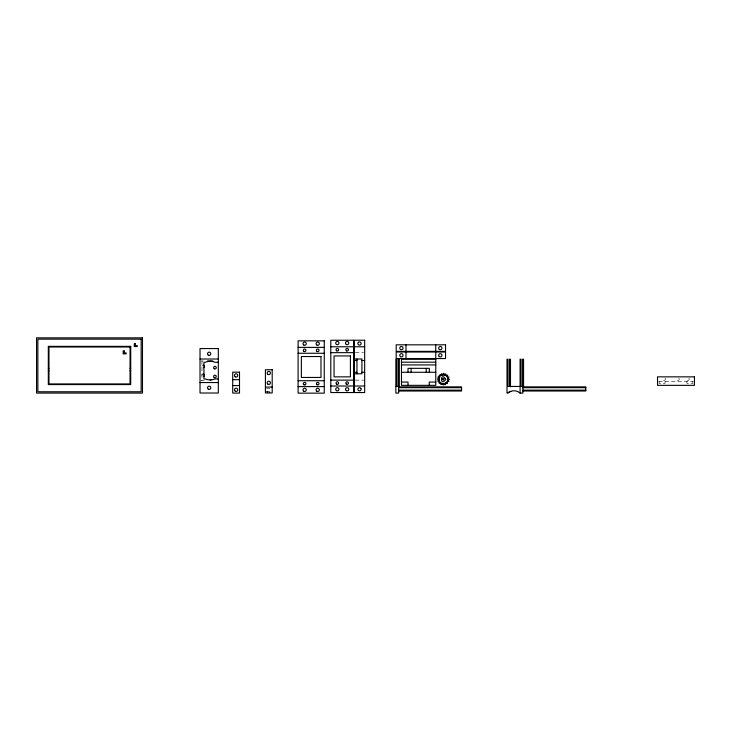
<?xml version="1.0" encoding="UTF-8"?>
<svg xmlns="http://www.w3.org/2000/svg" width="731" height="731" viewBox="0 0 731 731"><rect width="100%" height="100%" fill="white"/><g stroke="black" fill="none" stroke-linecap="round" stroke-linejoin="round"><path stroke-width="0.55" stroke-dasharray="3.65 2.74" d="M355.367 352.662L363.627 352.662M200.998 360.977L203.245 360.977M355.367 380.12L363.627 380.12M200.998 380.595L204.324 380.595M658.649 381.427L693.335 381.427M266.541 388.371L269.949 388.371M265.408 391.642L270.205 391.642M692.824 381.427L692.824 383.382L686.921 383.382L686.921 381.427M665.064 381.427L665.064 383.382L659.152 383.382L659.152 381.427M269.885 391.642L269.885 392.949M269.684 391.642L269.684 392.949M267.911 391.642L267.911 392.949M267.391 391.642L267.391 392.949M267.071 391.642L267.071 392.949M201.975 360.977L201.975 380.595M664.982 378.192A1.307 1.307 0 0 1 665.009 380.038A1.307 1.307 0 0 1 663.163 380.074A1.307 1.307 0 0 1 663.127 378.229M678.816 378.21A1.307 1.307 0 0 1 678.816 380.056A1.307 1.307 0 0 1 676.961 380.056A1.307 1.307 0 0 1 676.961 378.21M688.84 378.21A1.307 1.307 0 0 1 688.84 380.056A1.307 1.307 0 0 1 686.985 380.056A1.307 1.307 0 0 1 686.985 378.21M201.957 366.268A1.307 1.307 0 0 1 202.697 365.189M201.957 375.442A1.307 1.307 0 0 1 201.939 375.104M202.012 374.765A1.307 1.307 0 0 1 202.999 373.916"/><path stroke-width="1.1" d="M438.947 378.311C435.603 376.081 442.027 375.597 438.856 379.261C435.676 383.885 441.771 380.038 440.83 384.506C441.844 384.963 444.284 382.03 445.252 384.771C445.983 383.51 448.295 380.897 447.92 378.42C447.217 373.614 441.57 375.213 439.121 375.149C439.824 378.722 440.802 374.098 441.551 373.715C442.657 377.086 443.498 370.681 444.11 374.619C445.947 373.112 445.599 374.062 446.394 375.789M438.929 378.42L439.075 377.872C434.872 379.7 440.957 380.166 439.459 381.683M439.651 381.847C437.942 384.707 440.692 382.496 442.173 383.647C442.63 384.195 444.411 386.26 443.845 383.802L446.111 383.017L447.491 383.601L447.235 381.783L448.998 381.299L447.902 380.147M447.856 380.376L449.382 379.398L447.948 378.466M447.299 376.794L448.98 377.105L447.902 378.366M447.198 381.847L447.235 381.783M461.563 387.686L398.669 387.686L399.327 386.434L395.855 386.434M585.805 387.686L522.903 387.686L523.56 386.434L510.485 386.434M442.712 374.665L442.173 374.866L442.721 374.747M398.669 387.686L399.327 386.854L399.327 359.213L398.34 359.213L398.34 386.434M522.903 387.686L523.56 386.854L523.56 359.213L522.583 359.213L522.583 386.434M444.421 374.775L443.845 374.711L444.32 374.775M440.674 375.615L440.793 375.496M445.928 383.09L446.394 382.724L445.462 383.346M510.485 386.854L510.485 359.213L509.498 359.213L509.498 386.434L507.99 386.434L507.99 359.213L507.012 359.213L507.012 393.086L510.786 391.341M210.153 379.937L210.985 379.91M330.796 346.777L353.676 346.777M354.334 346.777L364.659 346.777M298.102 347.38L324.253 347.38M330.796 352.662L353.676 352.662M298.102 353.265L324.253 353.265M354.334 359.003L361.918 359.003L361.918 373.779L354.334 373.779M200.02 359.012L218.322 359.012M354.334 360.511L356.947 360.511M361.918 360.511L364.659 360.511M207.43 360.977L212.876 360.977M401.474 362.183L435.777 362.183M218.322 362.284L215.051 362.284A12.738 12.738 0 0 0 205.247 362.284L203.94 362.284L203.94 378.96L205.247 378.96A12.738 12.738 0 0 0 215.051 378.96L218.322 378.96M401.474 364.924L435.777 364.924M48.319 368.232L48.977 368.232M130.054 368.232L130.712 368.232M48.319 370.855L48.977 370.855M130.054 370.855L130.712 370.855M354.334 372.28L356.947 372.28M361.918 372.28L364.659 372.28M401.474 372.271L435.777 372.271M232.714 379.681L239.503 379.681M330.796 380.12L353.676 380.12M298.102 380.723L324.253 380.723M401.474 382.075L408.017 382.075L408.017 385.347M435.777 382.075L429.243 382.075L429.243 385.347M200.02 382.551L218.322 382.551M232.714 385.566L239.503 385.566M330.796 386.014L353.676 386.014M354.334 386.014L364.659 386.014M298.102 386.608L324.253 386.608M398.669 386.854L461.563 386.854L461.563 391.003L398.669 391.003M522.903 386.854L585.805 386.854L585.805 391.003L522.903 391.003M265.408 387.065L272.197 387.065M398.669 390.171L461.563 390.171M522.903 390.171L585.805 390.171M507.981 393.086A8.964 8.964 0 0 1 520.088 393.086L522.903 393.086L522.903 386.434M440.738 383.017L440.674 382.907M447.856 378.146L447.957 378.695L447.948 378.165M446.011 375.487L447.728 375.149L447.226 376.721M445.462 375.167L445.965 375.46M438.902 380.056L439.075 380.641L438.947 380.166M521.066 386.434L521.066 359.213L520.088 359.213L520.088 393.086M438.865 378.978L438.865 379.535M435.74 344.822L435.74 351.364M435.74 352.022L435.74 358.555M429.335 372.271L429.335 368.342L408.017 368.342L408.017 372.271M426.228 368.342L426.228 372.271M411.114 368.342L411.114 372.271M405.988 344.822L405.988 351.364M405.988 352.022L405.988 358.555M398.669 386.434L398.669 393.086L395.855 393.086L395.855 359.213L396.832 359.213L396.832 386.434M356.947 359.003L356.947 373.779M203.693 365.135A1.307 1.307 0 0 1 203.501 367.656M203.675 373.97A1.307 1.307 0 0 1 203.483 376.483M445.755 379.261C440.071 388.225 440.071 370.297 445.755 379.261M442.575 379.106C443.918 382.322 444.932 376.547 442.575 379.106M358.345 342.355L358.08 342.693A1.636 1.636 0 0 0 360.657 344.666L360.913 344.328A1.636 1.636 0 0 0 358.345 342.355M142.481 337.85L36.55 337.85L36.55 393.086L142.481 393.086L142.481 337.85M141.165 339.157L37.857 339.157L37.857 391.77L141.165 391.77L141.165 339.157M353.676 340.235L330.796 340.235L330.796 392.547L353.676 392.547L353.676 340.235M364.659 340.235L354.334 340.235L354.334 392.547L364.659 392.547L364.659 340.235M324.253 340.838L298.102 340.838L298.102 393.15L324.253 393.15L324.253 340.838M135.281 343.625L134.303 343.625L134.303 346.567L137.245 346.567L137.245 345.589L135.281 345.589L135.281 343.625M445.544 344.822L396.184 344.822L396.184 351.364L445.544 351.364L445.544 344.822M130.712 346.357L48.319 346.357L48.319 384.579L130.712 384.579L130.712 346.357M130.054 347.006L48.977 347.006L48.977 383.93L130.054 383.93L130.054 347.006M218.322 348.55L200.02 348.55L200.02 393.013L218.322 393.013L218.322 348.55M124.169 350.935L123.192 350.935L123.192 353.877L126.134 353.877L126.134 352.89L124.169 352.89L124.169 350.935M445.544 352.022L396.184 352.022L396.184 358.555L445.544 358.555L445.544 352.022M350.405 355.933L334.058 355.933L334.058 376.858L350.405 376.858L350.405 355.933M320.982 356.527L301.364 356.527L301.364 377.452L320.982 377.452L320.982 356.527M435.777 359.213L401.474 359.213L401.474 385.347L435.777 385.347L435.777 359.213M272.197 369.74L265.408 369.74L265.408 392.949L272.197 392.949L272.197 369.74M239.503 372.161L232.714 372.161L232.714 393.086L239.503 393.086L239.503 372.161M694.45 376.849L657.534 376.849L657.534 385.347L694.45 385.347L694.45 376.849M360.913 388.463L360.657 388.124A1.636 1.636 0 0 0 358.08 390.098L358.345 390.436A1.636 1.636 0 0 0 360.913 388.463M235.291 391.231A1.636 1.636 0 0 0 237.739 389.815A1.636 1.636 0 0 0 235.291 388.399A1.636 1.636 0 0 0 235.291 391.231M235.291 376.84A1.636 1.636 0 0 0 237.739 375.423A1.636 1.636 0 0 0 235.291 374.007A1.636 1.636 0 0 0 235.291 376.84M439.157 356.445A1.636 1.636 0 0 0 441.899 355.714A1.636 1.636 0 0 0 439.898 353.713A1.636 1.636 0 0 0 439.157 356.445M400.588 356.701A1.636 1.636 0 0 0 403.046 355.293A1.636 1.636 0 0 0 400.597 353.868A1.636 1.636 0 0 0 400.588 356.701M439.495 349.509A1.636 1.636 0 0 0 441.953 348.093A1.636 1.636 0 0 0 439.495 346.677A1.636 1.636 0 0 0 439.495 349.509M400.588 349.509A1.636 1.636 0 0 0 403.046 348.102A1.636 1.636 0 0 0 400.597 346.677A1.636 1.636 0 0 0 400.588 349.509M208.344 389.194A1.636 1.636 0 0 0 210.802 387.795A1.636 1.636 0 0 0 208.353 386.37A1.636 1.636 0 0 0 208.344 389.194M208.353 355.202A1.636 1.636 0 0 0 210.802 353.786A1.636 1.636 0 0 0 208.353 352.369A1.636 1.636 0 0 0 208.353 355.202M214.201 377.58A1.307 1.307 0 0 0 216.239 376.602A1.307 1.307 0 0 0 214.375 375.323A1.307 1.307 0 0 0 214.201 377.58M214.22 368.744A1.307 1.307 0 0 0 216.266 367.766A1.307 1.307 0 0 0 214.393 366.487A1.307 1.307 0 0 0 214.22 368.744M336.68 384.195A1.307 1.307 0 0 0 338.636 383.071A1.307 1.307 0 0 0 336.68 381.938A1.307 1.307 0 0 0 336.68 384.195M336.68 350.853A1.307 1.307 0 0 0 338.636 349.72A1.307 1.307 0 0 0 336.68 348.586A1.307 1.307 0 0 0 336.68 350.853M346.485 350.853A1.307 1.307 0 0 0 348.449 349.72A1.307 1.307 0 0 0 346.485 348.586A1.307 1.307 0 0 0 346.485 350.853M346.32 344.456A1.636 1.636 0 0 0 348.778 343.04A1.636 1.636 0 0 0 346.32 341.624A1.636 1.636 0 0 0 346.32 344.456M346.266 384.04A1.307 1.307 0 0 0 348.422 383.336A1.307 1.307 0 0 0 346.732 381.82A1.307 1.307 0 0 0 346.266 384.04M336.516 390.692A1.636 1.636 0 0 0 338.965 389.276A1.636 1.636 0 0 0 336.516 387.859A1.636 1.636 0 0 0 336.516 390.692M346.32 390.692A1.636 1.636 0 0 0 348.778 389.276A1.636 1.636 0 0 0 346.32 387.859A1.636 1.636 0 0 0 346.32 390.692M336.516 344.456A1.636 1.636 0 0 0 338.965 343.04A1.636 1.636 0 0 0 336.516 341.624A1.636 1.636 0 0 0 336.516 344.456M267.985 374.427A1.636 1.636 0 0 0 270.433 373.011A1.636 1.636 0 0 0 267.985 371.595A1.636 1.636 0 0 0 267.985 374.427M267.985 384.232A1.636 1.636 0 0 0 270.433 382.816A1.636 1.636 0 0 0 267.985 381.399A1.636 1.636 0 0 0 267.985 384.232M316.898 345.059A1.636 1.636 0 0 0 319.346 343.643A1.636 1.636 0 0 0 316.898 342.227A1.636 1.636 0 0 0 316.898 345.059M303.822 345.059A1.636 1.636 0 0 0 306.271 343.643A1.636 1.636 0 0 0 303.822 342.227A1.636 1.636 0 0 0 303.822 345.059M316.898 391.295A1.636 1.636 0 0 0 319.346 389.879A1.636 1.636 0 0 0 316.898 388.463A1.636 1.636 0 0 0 316.898 391.295M303.822 391.295A1.636 1.636 0 0 0 306.271 389.879A1.636 1.636 0 0 0 303.822 388.463A1.636 1.636 0 0 0 303.822 391.295M303.986 384.798A1.307 1.307 0 0 0 305.942 383.665A1.307 1.307 0 0 0 303.986 382.532A1.307 1.307 0 0 0 303.986 384.798M316.843 384.634A1.307 1.307 0 0 0 318.99 383.939A1.307 1.307 0 0 0 317.309 382.423A1.307 1.307 0 0 0 316.843 384.634M303.986 351.447A1.307 1.307 0 0 0 305.942 350.323A1.307 1.307 0 0 0 303.986 349.19A1.307 1.307 0 0 0 303.986 351.447M317.062 351.447A1.307 1.307 0 0 0 319.027 350.323A1.307 1.307 0 0 0 317.062 349.18A1.307 1.307 0 0 0 317.062 351.447"/></g></svg>
